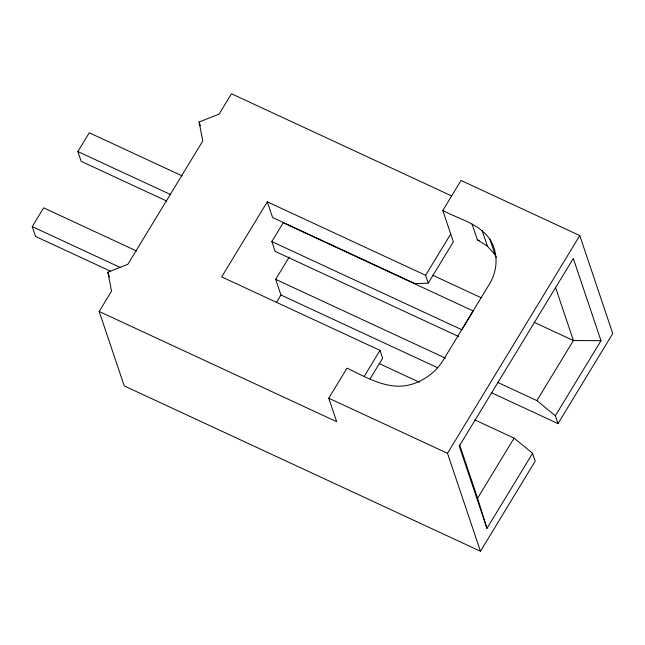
<?xml version="1.0" encoding="UTF-8"?>
<svg xmlns="http://www.w3.org/2000/svg" width="645" height="645" viewBox="0 0 645 645"><rect width="100%" height="100%" fill="white"/><g stroke="black" fill="none" stroke-linecap="round" stroke-linejoin="round"><path stroke-width="0.97" d="M110.247 271.094L35.548 236.425L32.25 226.629L43.65 207.859L136.579 250.986M166.797 201.087L81.165 161.347L77.868 151.551L89.268 132.781L182.188 175.908M474.817 419.903L514.097 438.132L532.568 453.314L535.205 461.151L480.46 551.249L124.235 385.912L99.185 311.487L111.553 291.121L107.836 272.19L127.863 264.281L202.788 140.965L199.071 122.026L219.098 114.117L231.474 93.751L451.605 195.919M267.296 201.821L272.569 217.486L415.066 283.623L428.256 283.139L425.619 275.302L267.296 201.821L221.678 276.899L380.002 350.38L382.638 358.217L370.101 378.857M271.811 241.569L283.219 222.791L473.204 310.971L461.804 329.74L271.811 241.569L275.109 251.357L458.708 336.569M437.705 367.779L280.946 295.023L275.673 279.35L289.226 257.041M276.278 302.699L280.946 295.023M99.185 311.487L336.666 421.701L328.757 398.199L347.002 368.166C367.424 377.744 389.62 391.725 413.042 383.88C425.039 379.832 435.512 372.092 442.43 361.442L489.869 283.357C497.867 269.9 498.351 252.501 489.829 239.166C478.816 223.412 458.893 219.082 442.801 210.504L461.046 180.471L579.791 235.578L612.75 333.513L558.014 423.612L491.474 392.732M364.328 376.188L380.002 350.38M425.619 275.302L450.71 234.006M428.256 283.139L453.346 241.843L442.801 210.504M480.46 551.249L447.501 453.306L579.791 235.578M532.568 453.314L486.951 528.392L477.598 498.198L514.097 438.132M558.014 423.612L555.369 415.775L536.906 400.593L573.397 340.528L555.466 287.251M555.369 415.775L600.987 340.697L573.308 258.427L459.264 446.13L486.951 528.392M600.987 340.697L573.397 340.528L534.125 322.298M472.092 224.097L477.365 239.763L479.179 240.609M432.731 275.246L481.146 297.716M77.868 151.551L170.788 194.677M275.673 279.35L445.566 358.201M497.626 382.364L536.906 400.593M379.179 363.578L419.371 382.235M32.25 226.629L120.615 267.643M328.757 398.199L447.501 453.306M477.365 239.763L487.402 246.164L495.102 254.831L496.311 257.419M489.829 239.166L495.102 254.831M482.129 230.491L487.402 246.164M459.675 444.921L477.598 498.198M199.071 122.026L200.353 125.848M107.836 272.19L109.44 276.955"/></g></svg>
